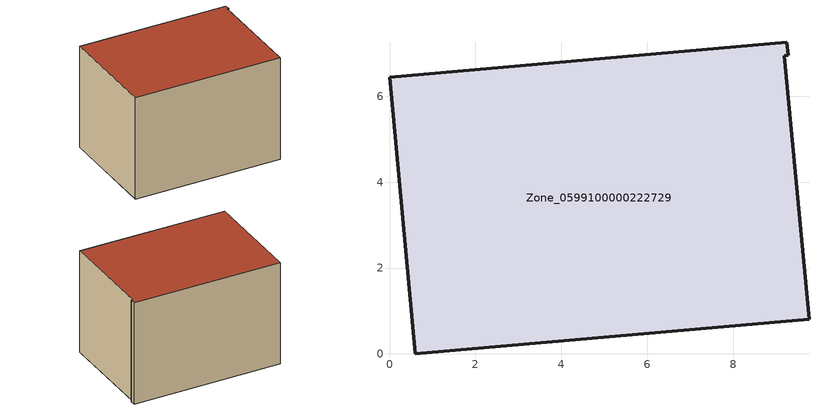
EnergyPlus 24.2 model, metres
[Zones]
Zone_0599100000222729
 floor ground (C_G): 9.28,6.95 9.19,6.94 9.77,0.81 0.6,0 0,6.44 9.25,7.26 z0
 wall outside (C_F): 9.28,6.95 9.25,7.26 0,6.44 0.6,0 9.77,0.81 9.19,6.94 9.28,6.95 z0:6.54
 roof outside (C_R): 9.19,6.94 9.28,6.95 9.25,7.26 0,6.44 0.6,0 9.77,0.81 z6.54
[BUILDING]
Pand.0599100000222729: North Axis=0; Terrain=City; Loads Convergence Tolerance Value=0.04; Temperature Convergence Tolerance Value=0.4; Solar Distribution=FullExterior; Maximum Number of Warmup Days=25; Minimum Number of Warmup Days=1
[Site:Location]
Rotterdam.The.Hague.AP_ZH_NLD Design_Conditions: Latitude=51.96; Longitude=4.45; Time Zone=1; Elevation=-4.5
[SITE:GROUNDTEMPERATURE:BUILDINGSURFACE]
18, 18, 18, 18, 18, 18, 18, 18, 18, 18, 18, 18
[MATERIAL] Thermal Absorptance=0.9; Solar Absorptance=0.7; Visible Absorptance=0.7
Name | Roughness | Thickness | Conductivity | Density | Specific Heat
G.TI.1946-1964 | MediumSmooth | 0.15 | 1 | 540 | 1210
F.TI.1946-1964 | Rough | 0.3 | 0.857143 | 1920 | 840
R.TI.1946-1964 | MediumRough | 0.2 | 0.277778 | 1500 | 1000
[CONSTRUCTION]
C_G: G.TI.1946-1964
C_F: F.TI.1946-1964
C_R: R.TI.1946-1964
[ZONE]
Zone_0599100000222729: Type=1; Multiplier=1; Ceiling Height=Autocalculate; Volume=Autocalculate; Floor Area=autocalculate; Part of Total Floor Area=Yes
[ZONEINFILTRATION:DESIGNFLOWRATE]
Infil_Zone_0599100000222729: Zone or ZoneList or Space or SpaceList=Zone_0599100000222729; Schedule=AlwaysOn; Design Flow Rate Calculation Method=Flow/Area; Flow Rate per Floor Area=0.003; Constant Term Coefficient=1; Temperature Term Coefficient=0; Velocity Term Coefficient=0; Velocity Squared Term Coefficient=0
[HVACTEMPLATE:ZONE:IDEALLOADSAIRSYSTEM]
Zone_0599100000222729: Maximum Heating Supply Air Temperature=50; Minimum Cooling Supply Air Temperature=13; Maximum Heating Supply Air Humidity Ratio=0.0156; Minimum Cooling Supply Air Humidity Ratio=0.0077; Heating Limit=NoLimit; Cooling Limit=NoLimit; Dehumidification Control Type=ConstantSensibleHeatRatio; Cooling Sensible Heat Ratio=0.7; Dehumidification Setpoint=60; Humidification Control Type=None; Humidification Setpoint=30; Outdoor Air Method=None; Outdoor Air Flow Rate per Person=0.00944; Outdoor Air Flow Rate per Zone Floor Area=0; Outdoor Air Flow Rate per Zone=0; Demand Controlled Ventilation Type=None; Outdoor Air Economizer Type=NoEconomizer; Heat Recovery Type=None; Sensible Heat Recovery Effectiveness=0.7; Latent Heat Recovery Effectiveness=0.65
[ZONECONTROL:THERMOSTAT]
ThermostatControl_Zone_0599100000222729: Zone or ZoneList=Zone_0599100000222729; Control Type Schedule=DualSetpointControlType; Control 1=Thermostat_Zone_0599100000222729; Temperature Difference Between Cutout And Setpoint=0
[THERMOSTATSETPOINT:DUALSETPOINT]
Thermostat_Zone_0599100000222729: Heating Setpoint Temperature Schedule=HeatingSetpoint_Zone_0599100000222729; Cooling Setpoint Temperature Schedule=CoolingSetpoint_Zone_0599100000222729
[SCHEDULE:COMPACT]
HeatingSetpoint_Zone_0599100000222729: Through: 12/31, For: AllDays, Until: 24:00, 21
CoolingSetpoint_Zone_0599100000222729: Through: 12/31, For: AllDays, Until: 24:00, 24
DualSetpointControlType: Through: 12/31, For: AllDays, Until: 24:00, 4
AlwaysOn: Through: 12/31, For: AllDays, Until: 24:00, 1
